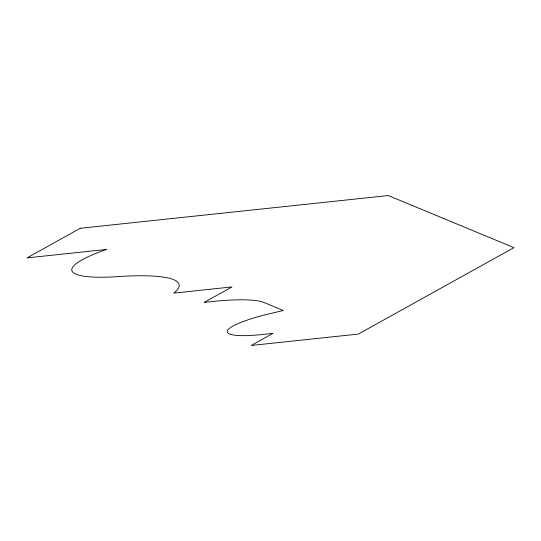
<?xml version="1.0" encoding="UTF-8"?>
<svg xmlns="http://www.w3.org/2000/svg" width="541" height="541" viewBox="0 0 541 541"><rect width="100%" height="100%" fill="white"/><g stroke="black" fill="none" stroke-linecap="round" stroke-linejoin="round"><path stroke-width="0.81" d="M80.271 228.275L27.05 257.888L106.435 249.455A112.095 18.692 -10.9 0 0 114.063 276.87A145.874 24.325 -10.9 0 1 173.891 293.1L231.967 286.926L204.113 302.433A100.802 16.812 -10.9 0 1 263.988 302.493L283.328 310.514L264.326 315.011A61.62 10.279 -10.9 0 0 227.301 331.369A61.62 10.279 -10.9 0 0 262.189 334.521L273.009 333.371L251.308 345.449L358.331 334.074L513.95 247.636L388.269 195.551L80.271 228.275"/></g></svg>
